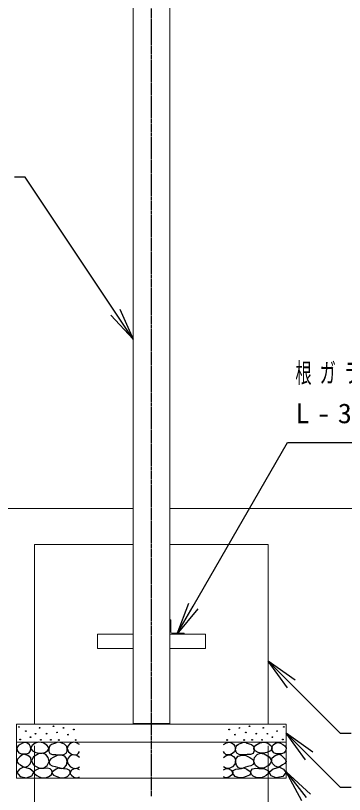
# Model space of a CAD drawing. Units: millimetres at full size; details may follow other scales. Extents: x -11723 to 0, y -1854 to 8010.
# Drawn here: x -7132 to -6218, y 1435 to 3601 of the extents above; entities that cross this region are included whole.
import ezdxf

# ---------------------------------------------------------------- set-up
doc = ezdxf.new("R2010")
doc.units = ezdxf.units.MM
doc.linetypes.add('USER2', pattern=[6, 3, -1, 1, -1])
doc.layers.add('線', color=2, linetype='Continuous', lineweight=25)
doc.layers.add('補助', color=2, linetype='Continuous', lineweight=13)
doc.styles.add('ＭＳ ゴシック', font='')
doc.styles.get('ＭＳ ゴシック').set_extended_font_data('MS Gothic')

msp = doc.modelspace()

# ---------------------------------------------------------------- linework, layer by layer
at = {"layer": '線', "color": 20, "linetype": 'USER2'}
msp.add_line((-6754.48, 1430), (-6754.48, 5077.2), dxfattribs=at)
at = {"layer": '線', "color": 7, "lineweight": 13}
for p, q in [((-6805.28, 1630), (-6805.28, 4141.7)), ((-6703.68, 1630), (-6703.68, 4141.7)), ((-6805.28, 2230), (-10397.489, 2230)), ((-5387.477, 2230), (-6703.68, 2230)), ((-6805.28, 2130), (-7079.48, 2130)), ((-7079.48, 2130), (-7079.48, 1630)), ((-6429.48, 2130), (-6703.68, 2130)), ((-6429.48, 1630), (-6429.48, 2130)), ((-6904.48, 1880), (-6805.28, 1880)), ((-6904.48, 1840), (-6904.48, 1880)), ((-6703.68, 1880), (-6604.48, 1880)), ((-6604.48, 1880), (-6604.48, 1840)), ((-6805.28, 1840), (-6904.48, 1840)), ((-6604.48, 1840), (-6703.68, 1840)), ((-7129.48, 1630), (-7129.48, 1480)), ((-7129.48, 1630), (-6379.48, 1630)), ((-6805.28, 1630), (-6703.68, 1630)), ((-6379.48, 1480), (-6379.48, 1630)), ((-7129.48, 1580), (-6379.48, 1580)), ((-7129.48, 1480), (-6379.48, 1480))]:
    msp.add_line(p, q, dxfattribs=at)
at = {"layer": '線'}
msp.add_line((-6805.28, 1632), (-6703.68, 1632), dxfattribs=at)
at = {"layer": '線', "color": 7, "lineweight": 13}
msp.add_lwpolyline([(-6703.68, 1880), (-6703.68, 1920), (-6702.68, 1920), (-6701.68, 1919.732), (-6700.948, 1919), (-6700.68, 1918), (-6700.68, 1887), (-6700.375, 1885.469), (-6699.508, 1884.172), (-6698.211, 1883.304), (-6696.68, 1883), (-6665.68, 1883), (-6664.68, 1882.732), (-6663.948, 1882), (-6663.68, 1881), (-6663.68, 1880)], close=True, dxfattribs=at)
at = {"layer": '線'}
for points in [[(-7107.031, 1579.402), (-7113.493, 1576.862), (-7119.705, 1573.382), (-7125.563, 1569.344), (-7129.211, 1563.877), (-7128.198, 1556.294), (-7123.191, 1549.935), (-7116.325, 1547.345), (-7108.615, 1547.084), (-7101.003, 1547.688), (-7094.674, 1550.252), (-7090.922, 1555.538), (-7089.605, 1561.976), (-7090.453, 1567.181), (-7093.407, 1572.115), (-7099.567, 1576.942)], [(-7067.607, 1579.493), (-7072.512, 1578.876), (-7078.149, 1576.79), (-7086.12, 1571.002), (-7089.771, 1564.086), (-7088.897, 1560.124), (-7085.176, 1555.707), (-7075.685, 1550.934), (-7065.715, 1549.49), (-7058.365, 1549.318), (-7050.849, 1550.842), (-7043.25, 1555.456), (-7039.497, 1561.653), (-7040.466, 1566.306), (-7045.173, 1571.654), (-7055.841, 1577.861)], [(-7015.788, 1579.699), (-7021.049, 1577.47), (-7026.528, 1575.224), (-7032.683, 1572.997), (-7037.447, 1569.854), (-7039.345, 1565.463), (-7039.774, 1559.83), (-7039.478, 1553.701), (-7037.089, 1548.553), (-7029.723, 1545.683), (-7020.621, 1545.331), (-7013.337, 1544.746), (-7006.122, 1544.436), (-6998.013, 1545.815), (-6991.623, 1549.627), (-6988.923, 1555.292), (-6988.58, 1561.799), (-6990.168, 1567.512), (-6993.234, 1572.002), (-6996.636, 1574.489), (-7001.289, 1576.477), (-7008.465, 1578.656)], [(-6493.172, 1579.699), (-6487.911, 1577.47), (-6482.432, 1575.224), (-6476.277, 1572.997), (-6471.513, 1569.854), (-6469.615, 1565.463), (-6469.186, 1559.83), (-6469.482, 1553.701), (-6471.871, 1548.553), (-6479.237, 1545.683), (-6488.339, 1545.331), (-6495.623, 1544.746), (-6502.838, 1544.436), (-6510.947, 1545.815), (-6517.337, 1549.627), (-6520.037, 1555.292), (-6520.38, 1561.799), (-6518.792, 1567.512), (-6515.726, 1572.002), (-6512.324, 1574.489), (-6507.671, 1576.477), (-6500.495, 1578.656)], [(-6441.353, 1579.493), (-6436.448, 1578.876), (-6430.811, 1576.79), (-6422.84, 1571.002), (-6419.188, 1564.086), (-6420.063, 1560.124), (-6423.783, 1555.707), (-6433.274, 1550.934), (-6443.245, 1549.49), (-6450.595, 1549.318), (-6458.111, 1550.842), (-6465.709, 1555.456), (-6469.463, 1561.653), (-6468.494, 1566.306), (-6463.787, 1571.654), (-6453.119, 1577.861)], [(-6401.928, 1579.402), (-6395.466, 1576.862), (-6389.255, 1573.382), (-6383.397, 1569.344), (-6379.749, 1563.877), (-6380.761, 1556.294), (-6385.769, 1549.935), (-6392.635, 1547.345), (-6400.344, 1547.084), (-6407.957, 1547.688), (-6414.286, 1550.252), (-6418.038, 1555.538), (-6419.355, 1561.976), (-6418.507, 1567.181), (-6415.553, 1572.115), (-6409.393, 1576.942)], [(-7109.566, 1546.45), (-7114.895, 1543.657), (-7120.339, 1539.479), (-7126.788, 1532.659), (-7129.211, 1525.855), (-7125.583, 1521.027), (-7119.072, 1516.666), (-7112.434, 1512.379), (-7105.764, 1510.329), (-7098.12, 1512.776), (-7091.823, 1519.201), (-7088.716, 1527.478), (-7090.238, 1535.994), (-7098.396, 1543.245)], [(-7080.311, 1515.163), (-7067.722, 1508.307), (-7054.363, 1507.324), (-7044.079, 1514.778), (-7039.226, 1526.515), (-7041.507, 1537.293), (-7048.416, 1545.436), (-7057.241, 1548.869), (-7068.418, 1547.598), (-7082.172, 1539.543), (-7088.15, 1528.678), (-7085.514, 1521.484)], [(-7016.792, 1543.084), (-7022.285, 1540.291), (-7027.874, 1537.138), (-7034.068, 1533.53), (-7038.415, 1528.759), (-7039.405, 1523.231), (-7037.334, 1517.677), (-7030.616, 1513.918), (-7022.468, 1512.271), (-7016.051, 1510.108), (-7009.764, 1507.946), (-7003.394, 1506.919), (-6996.79, 1508.487), (-6990.612, 1515.719), (-6988.681, 1525.786), (-6990.389, 1534.29), (-6995.709, 1540.922), (-7005.781, 1544.208)], [(-6492.168, 1543.084), (-6486.674, 1540.291), (-6481.086, 1537.138), (-6474.892, 1533.53), (-6470.544, 1528.759), (-6469.554, 1523.231), (-6471.626, 1517.677), (-6478.344, 1513.918), (-6486.492, 1512.271), (-6492.909, 1510.108), (-6499.196, 1507.946), (-6505.566, 1506.919), (-6512.17, 1508.487), (-6518.348, 1515.719), (-6520.279, 1525.786), (-6518.57, 1534.29), (-6513.251, 1540.922), (-6503.179, 1544.208)], [(-6428.649, 1515.163), (-6441.238, 1508.307), (-6454.597, 1507.324), (-6464.881, 1514.778), (-6469.733, 1526.515), (-6467.453, 1537.293), (-6460.543, 1545.436), (-6451.719, 1548.869), (-6440.542, 1547.598), (-6426.787, 1539.543), (-6420.81, 1528.678), (-6423.446, 1521.484)], [(-6399.394, 1546.45), (-6394.065, 1543.657), (-6388.621, 1539.479), (-6382.172, 1532.659), (-6379.749, 1525.855), (-6383.377, 1521.027), (-6389.888, 1516.666), (-6396.526, 1512.379), (-6403.196, 1510.329), (-6410.84, 1512.776), (-6417.137, 1519.201), (-6420.244, 1527.478), (-6418.722, 1535.994), (-6410.564, 1543.245)], [(-7110.385, 1510.517), (-7121.705, 1504.498), (-7128.516, 1495.683), (-7120.03, 1484.413), (-7101.594, 1480.299), (-7087.241, 1486.41), (-7081.815, 1496.782), (-7092.597, 1505.89)], [(-7053.282, 1506.373), (-7060.816, 1506.999), (-7068.959, 1505.562), (-7077.886, 1501.504), (-7082.203, 1496.102), (-7079.516, 1491.419), (-7073.554, 1486.912), (-7067.075, 1483.069), (-7059.769, 1480.695), (-7047.92, 1480.928), (-7037.605, 1485.02), (-7032.901, 1489.827), (-7030.847, 1495.561), (-7031.907, 1500.709), (-7035.983, 1505.292), (-7044.381, 1507.832)], [(-7010.975, 1508.205), (-7019.443, 1504.61), (-7026.382, 1499.826), (-7029.406, 1497.311), (-7031.247, 1493.88), (-7027.282, 1488.391), (-7017.462, 1484.149), (-7007.723, 1480.924), (-6998.542, 1480.365), (-6987.699, 1484.869), (-6980.972, 1492.528), (-6980.165, 1496.519), (-6981.513, 1500.908), (-6989.154, 1504.685), (-6998.812, 1505.502), (-7005.042, 1506.747)], [(-6497.985, 1508.205), (-6489.517, 1504.61), (-6482.578, 1499.826), (-6479.554, 1497.311), (-6477.713, 1493.88), (-6481.678, 1488.391), (-6491.498, 1484.149), (-6501.237, 1480.924), (-6510.418, 1480.365), (-6521.261, 1484.869), (-6527.987, 1492.528), (-6528.795, 1496.519), (-6527.447, 1500.908), (-6519.806, 1504.685), (-6510.148, 1505.502), (-6503.918, 1506.747)], [(-6455.678, 1506.373), (-6448.143, 1506.999), (-6440.001, 1505.562), (-6431.073, 1501.504), (-6426.757, 1496.102), (-6429.443, 1491.419), (-6435.406, 1486.912), (-6441.885, 1483.069), (-6449.191, 1480.695), (-6461.04, 1480.928), (-6471.355, 1485.02), (-6476.058, 1489.827), (-6478.113, 1495.561), (-6477.053, 1500.709), (-6472.977, 1505.292), (-6464.579, 1507.832)], [(-6398.575, 1510.517), (-6387.255, 1504.498), (-6380.444, 1495.683), (-6388.93, 1484.413), (-6407.366, 1480.299), (-6421.719, 1486.41), (-6427.145, 1496.782), (-6416.363, 1505.89)]]:
    msp.add_lwpolyline(points, close=True, dxfattribs=at)
for points in [[(-6954.48, 1573.299), (-6962.907, 1578.154), (-6971.59, 1579.636), (-6977.21, 1577.948), (-6982.363, 1574.249), (-6986.834, 1568.941), (-6988.7, 1562.209), (-6985.032, 1553.439), (-6976.976, 1547), (-6968.677, 1544.621), (-6961.451, 1545.733), (-6957.401, 1549.109), (-6954.48, 1553.654)], [(-6554.48, 1573.299), (-6546.053, 1578.154), (-6537.37, 1579.636), (-6531.75, 1577.948), (-6526.597, 1574.249), (-6522.125, 1568.941), (-6520.26, 1562.209), (-6523.928, 1553.439), (-6531.984, 1547), (-6540.283, 1544.621), (-6547.509, 1545.733), (-6551.559, 1549.109), (-6554.48, 1553.654)], [(-6954.797, 1537.178), (-6961.937, 1542.64), (-6970.006, 1545.099), (-6976.711, 1543.875), (-6982.68, 1540.03), (-6987.072, 1534.248), (-6988.7, 1527.039), (-6986.036, 1518.431), (-6979.828, 1511.513), (-6972.189, 1507.642), (-6964.619, 1506.761), (-6959.465, 1508.2), (-6954.797, 1510.88)], [(-6554.163, 1537.178), (-6547.023, 1542.64), (-6538.954, 1545.099), (-6532.249, 1543.875), (-6526.28, 1540.03), (-6521.888, 1534.248), (-6520.26, 1527.039), (-6522.924, 1518.431), (-6529.132, 1511.513), (-6536.771, 1507.642), (-6544.341, 1506.761), (-6549.495, 1508.2), (-6554.163, 1510.88)], [(-6954.48, 1502.642), (-6960.498, 1505.96), (-6967.788, 1506.761), (-6976.504, 1502.427), (-6980.778, 1495.671), (-6980.166, 1492.001), (-6977.293, 1487.75), (-6970.131, 1482.278), (-6962.718, 1480.462), (-6958.422, 1481.514), (-6954.48, 1483.631)], [(-6554.48, 1502.642), (-6548.462, 1505.96), (-6541.172, 1506.761), (-6532.456, 1502.427), (-6528.181, 1495.671), (-6528.794, 1492.001), (-6531.667, 1487.75), (-6538.829, 1482.278), (-6546.242, 1480.462), (-6550.538, 1481.514), (-6554.48, 1483.631)]]:
    msp.add_lwpolyline(points, dxfattribs=at)
for centre in [(-7027.063, 1624.091), (-6481.897, 1624.091), (-7122.874, 1622.177), (-7103.863, 1610.77), (-7076.931, 1603.483), (-7065.524, 1619.959), (-7045.984, 1603.549), (-7017.062, 1607.063), (-6998.952, 1619.496), (-6970.572, 1615.172), (-6538.388, 1615.172), (-6510.007, 1619.496), (-6491.898, 1607.063), (-6462.976, 1603.549), (-6443.436, 1619.959), (-6432.029, 1603.483), (-6405.097, 1610.77), (-6386.086, 1622.177), (-7119.705, 1587.323), (-7090.872, 1593.977), (-7062.039, 1586.373), (-7034.361, 1586.521), (-7012.197, 1585.98), (-6986.789, 1600.846), (-6965.166, 1585.98), (-6543.794, 1585.98), (-6522.171, 1600.846), (-6496.763, 1585.98), (-6474.599, 1586.521), (-6446.921, 1586.373), (-6418.088, 1593.977), (-6389.255, 1587.323)]:
    msp.add_circle(centre, 1, dxfattribs=at)
at = {"layer": '補助', "lineweight": 25}
for p, q in [((-7105.28, 3151.588), (-7135.28, 3151.588)), ((-6855.146, 2775.772), (-7105.28, 3151.588)), ((-6805.28, 2700.85), (-6855.146, 2775.772)), ((-6842.659, 2784.083), (-6805.28, 2700.85)), ((-6867.633, 2767.461), (-6805.28, 2700.85)), ((-6638.68, 1957.942), (-6375.851, 2413.175)), ((-6375.851, 2413.175), (-6345.851, 2413.175)), ((-6345.851, 2413.175), (-5979.268, 2413.175)), ((-6651.67, 1965.442), (-6683.68, 1880)), ((-6683.68, 1880), (-6638.68, 1957.942)), ((-6625.69, 1950.442), (-6683.68, 1880)), ((-6376.447, 1730.754), (-6429.48, 1805)), ((-6355.234, 1751.967), (-6429.48, 1805)), ((-6429.48, 1805), (-6365.84, 1741.36)), ((-6365.84, 1741.36), (-6229.48, 1605)), ((-6326.447, 1530.754), (-6379.48, 1605)), ((-6305.234, 1551.967), (-6379.48, 1605)), ((-6379.48, 1605), (-6315.84, 1541.36)), ((-6229.48, 1605), (-6199.48, 1605)), ((-6315.84, 1541.36), (-6229.48, 1455)), ((-6335.885, 1416.81), (-6379.48, 1496.963)), ((-6312.246, 1435.282), (-6379.48, 1496.963)), ((-6379.48, 1496.963), (-6324.065, 1426.046)), ((-6229.48, 1455), (-6199.48, 1455))]:
    msp.add_line(p, q, dxfattribs=at)
at = {"layer": '補助'}
for p, q in [((-7079.48, 1570), (-7079.48, 1150)), ((-6429.48, 1570), (-6429.48, 1150))]:
    msp.add_line(p, q, dxfattribs=at)

# ---------------------------------------------------------------- texts
at = {"layer": '補助', "char_height": 54.99, "attachment_point": 1, "style": 'ＭＳ ゴシック'}
for s, insert in [('\\T1.5;\\W0.6;根ガラミ：', (-6354.101, 2634.425)), ('\\T1.5;\\W1.05;L-3×40', (-6354.101, 2521.925))]:
    msp.add_mtext(s, dxfattribs=dict(at, insert=insert))

doc.saveas('drawing.dxf')
